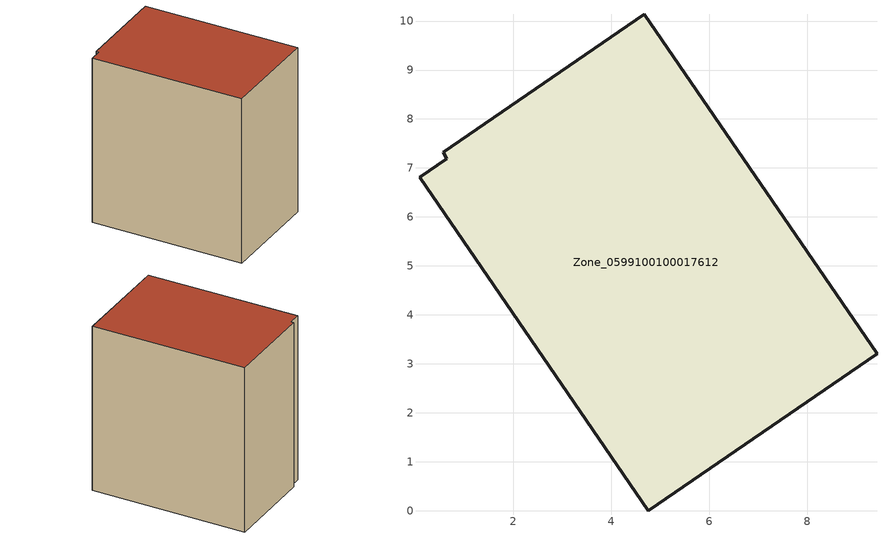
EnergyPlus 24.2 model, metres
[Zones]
Zone_0599100100017612
 floor ground (C_G): 0.64,7.19 0.57,7.32 4.67,10.14 9.43,3.2 4.75,0 0.08,6.81 z0
 wall outside (C_F): 4.75,0 9.43,3.2 4.67,10.14 0.57,7.32 0.64,7.19 0.08,6.81 4.75,0 z0:9.18
 roof outside (C_R): 0.64,7.19 0.08,6.81 4.75,0 9.43,3.2 4.67,10.14 0.57,7.32 z9.18
[BUILDING]
Pand.0599100100017612: North Axis=0; Terrain=City; Loads Convergence Tolerance Value=0.04; Temperature Convergence Tolerance Value=0.4; Solar Distribution=FullExterior; Maximum Number of Warmup Days=25; Minimum Number of Warmup Days=1
[Site:Location]
Rotterdam.The.Hague.AP_ZH_NLD Design_Conditions: Latitude=51.96; Longitude=4.45; Time Zone=1; Elevation=-4.5
[SITE:GROUNDTEMPERATURE:BUILDINGSURFACE]
18, 18, 18, 18, 18, 18, 18, 18, 18, 18, 18, 18
[MATERIAL] Thermal Absorptance=0.9; Solar Absorptance=0.7; Visible Absorptance=0.7
Name | Roughness | Thickness | Conductivity | Density | Specific Heat
G.TC.2015-2018 | MediumSmooth | 0.15 | 0.0428571 | 540 | 1210
F.TC.2015-2018 | Rough | 0.3 | 0.0666667 | 1920 | 840
R.TC.2015-2018 | MediumRough | 0.2 | 0.0333333 | 1500 | 1000
[CONSTRUCTION]
C_G: G.TC.2015-2018
C_F: F.TC.2015-2018
C_R: R.TC.2015-2018
[ZONE]
Zone_0599100100017612: Type=1; Multiplier=1; Ceiling Height=Autocalculate; Volume=Autocalculate; Floor Area=autocalculate; Part of Total Floor Area=Yes
[ZONEINFILTRATION:DESIGNFLOWRATE]
Infil_Zone_0599100100017612: Zone or ZoneList or Space or SpaceList=Zone_0599100100017612; Schedule=AlwaysOn; Design Flow Rate Calculation Method=Flow/Area; Flow Rate per Floor Area=0.0015; Constant Term Coefficient=1; Temperature Term Coefficient=0; Velocity Term Coefficient=0; Velocity Squared Term Coefficient=0
[HVACTEMPLATE:ZONE:IDEALLOADSAIRSYSTEM]
Zone_0599100100017612: Maximum Heating Supply Air Temperature=50; Minimum Cooling Supply Air Temperature=13; Maximum Heating Supply Air Humidity Ratio=0.0156; Minimum Cooling Supply Air Humidity Ratio=0.0077; Heating Limit=NoLimit; Cooling Limit=NoLimit; Dehumidification Control Type=ConstantSensibleHeatRatio; Cooling Sensible Heat Ratio=0.7; Dehumidification Setpoint=60; Humidification Control Type=None; Humidification Setpoint=30; Outdoor Air Method=None; Outdoor Air Flow Rate per Person=0.00944; Outdoor Air Flow Rate per Zone Floor Area=0; Outdoor Air Flow Rate per Zone=0; Demand Controlled Ventilation Type=None; Outdoor Air Economizer Type=NoEconomizer; Heat Recovery Type=None; Sensible Heat Recovery Effectiveness=0.7; Latent Heat Recovery Effectiveness=0.65
[ZONECONTROL:THERMOSTAT]
ThermostatControl_Zone_0599100100017612: Zone or ZoneList=Zone_0599100100017612; Control Type Schedule=DualSetpointControlType; Control 1=Thermostat_Zone_0599100100017612; Temperature Difference Between Cutout And Setpoint=0
[THERMOSTATSETPOINT:DUALSETPOINT]
Thermostat_Zone_0599100100017612: Heating Setpoint Temperature Schedule=HeatingSetpoint_Zone_0599100100017612; Cooling Setpoint Temperature Schedule=CoolingSetpoint_Zone_0599100100017612
[SCHEDULE:COMPACT]
HeatingSetpoint_Zone_0599100100017612: Through: 12/31, For: AllDays, Until: 24:00, 21
CoolingSetpoint_Zone_0599100100017612: Through: 12/31, For: AllDays, Until: 24:00, 24
DualSetpointControlType: Through: 12/31, For: AllDays, Until: 24:00, 4
AlwaysOn: Through: 12/31, For: AllDays, Until: 24:00, 1
